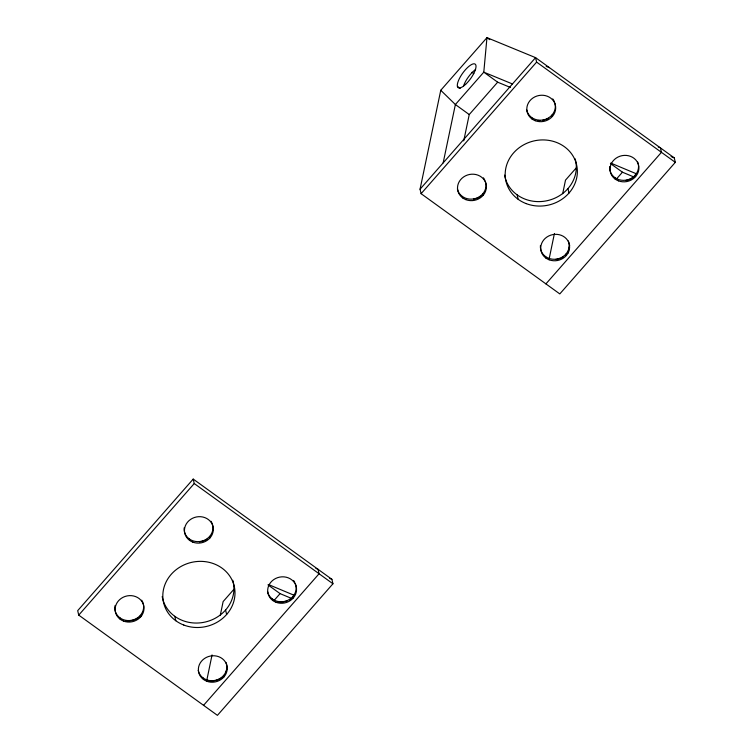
<?xml version="1.0" encoding="UTF-8"?>
<svg xmlns="http://www.w3.org/2000/svg" width="753" height="753" viewBox="0 0 753 753"><rect width="100%" height="100%" fill="white"/><g stroke="black" fill="none" stroke-linecap="round" stroke-linejoin="round"><path stroke-width="1.13" d="M206.811 680.194L212.054 654.922M220.318 615.145L223.133 601.572L233.919 589.288M226.098 672.25L227.048 667.657M420.052 189.219L440.759 90.275L486.965 37.65L535.571 57.642L674.264 157.885L675.309 162.347L559.799 293.915L421.096 193.681L420.052 189.219L535.571 57.642L536.616 62.104L675.309 162.347M443.159 162.902L455.377 104.535L483.793 72.166L486.965 37.65L489.742 39.655M463.735 140.886L469.241 114.56L497.667 82.19L510.412 87.433M549.172 258.759L554.424 233.486M562.689 193.709L565.503 180.136L576.29 167.853M567.988 253.121L569.654 245.083M421.096 193.681L536.616 62.104M193.201 479.077L77.691 610.655L78.736 615.107L217.429 715.35L332.948 583.773L331.904 579.321L193.201 479.077L194.246 483.539L332.948 583.773M78.736 615.107L194.246 483.539M616.293 179.195L622.439 172.192L634.148 177.087M545.925 283.89L661.445 152.322L660.4 147.861L658.273 146.967M273.932 600.621L280.078 593.628L290.714 598.07M203.564 705.326L319.074 573.748L318.03 569.296L315.902 568.402M546.198 66.339L549.436 67.666M512.464 83.96L483.793 72.166L497.667 82.19M671.074 156.549L674.264 157.885M610.702 163.053L636.229 173.727M329.776 578.426L331.904 579.321M268.332 584.488L293.868 595.162M610.419 163.505L622.439 172.192M471.962 72.297L473.816 73.634M457.419 86.397L460.187 88.402M469.241 114.56L455.377 104.535L440.759 90.275M268.049 584.94L280.078 593.628M635.221 175.148L635.57 176.626M614.881 177.652L615.229 179.139M551.996 115.002L552.344 116.489M567.969 188.589L569.014 193.05M565.908 254.09L566.256 255.578M531.665 117.506L532.013 118.993M545.567 256.594L545.916 258.081M517.123 194.858L518.168 199.31M482.692 193.945L483.04 195.432M462.351 196.448L462.7 197.935M292.851 596.574L293.199 598.061M272.511 599.087L272.859 600.574M209.635 536.437L209.983 537.915M225.599 610.024L226.644 614.476M223.537 675.516L223.886 677.003M189.295 538.941L189.643 540.428M203.206 678.029L203.555 679.517M174.752 616.283L175.797 620.745M140.322 615.38L140.67 616.867M119.981 617.884L120.329 619.371M563.536 256.811A18.138 16.453 -13.2 0 1 561.437 257.903M560.354 258.354A18.138 16.453 -13.2 0 1 555.752 259.484M481.308 196.044A18.138 16.453 -13.2 0 1 473.468 199.206M485.148 180.824A14.505 13.159 -13.2 0 1 475.378 198.528A14.505 13.159 -13.2 0 1 457.382 188.834M483.388 177.83A14.505 13.159 -13.2 0 1 484.659 179.779M554.839 102.954A14.505 13.159 -13.2 0 1 544.08 119.755A14.505 13.159 -13.2 0 1 526.695 109.891M552.702 98.888A14.505 13.159 -13.2 0 1 554.453 101.871M568.364 240.96A14.505 13.159 -13.2 0 1 556.749 259.088A14.505 13.159 -13.2 0 1 540.419 245.534M575.16 158.817A36.266 32.897 -13.2 0 1 547.591 200.599A36.266 32.897 -13.2 0 1 504.566 175.101M548.598 118.306A18.138 16.453 -13.2 0 1 546.443 119.266M545.548 119.576A18.138 16.453 -13.2 0 1 542.781 120.264M539.957 120.536A18.138 16.453 -13.2 0 1 538.066 120.499M632.849 177.868A18.138 16.453 -13.2 0 1 625.997 180.409M637.678 162.017A14.505 13.159 -13.2 0 1 626.054 180.146A14.505 13.159 -13.2 0 1 609.732 166.592M463.509 86.03A14.505 4.8 -54.1 0 1 475.614 69.474M232.79 580.252A36.266 32.897 -13.2 0 1 205.221 622.034A36.266 32.897 -13.2 0 1 162.196 596.527M291.467 598.673A18.138 16.453 -13.2 0 1 289.453 599.877M287.288 600.847A18.138 16.453 -13.2 0 1 277.989 601.986M141.62 615.248A18.138 16.453 -13.2 0 1 139.879 616.782M138.938 617.469A18.138 16.453 -13.2 0 1 135.851 619.192M134.768 619.644A18.138 16.453 -13.2 0 1 125.459 620.792M207.263 539.157A18.138 16.453 -13.2 0 1 205.164 540.249M204.072 540.701A18.138 16.453 -13.2 0 1 199.479 541.831M295.308 583.453A14.505 13.159 -13.2 0 1 285.538 601.167A14.505 13.159 -13.2 0 1 267.541 591.463M293.557 580.469A14.505 13.159 -13.2 0 1 294.818 582.408M222.154 677.615A18.138 16.453 -13.2 0 1 208.675 680.938M225.994 662.395A14.505 13.159 -13.2 0 1 216.233 680.11A14.505 13.159 -13.2 0 1 198.237 670.405M141.705 600.207A14.505 13.159 -13.2 0 1 131.784 620.265A14.505 13.159 -13.2 0 1 114.993 605.676M211.009 521.264A14.505 13.159 -13.2 0 1 201.71 541.181A14.505 13.159 -13.2 0 1 184.146 527.881M535.195 120.706A14.505 13.159 -13.2 0 0 555.629 106.691A14.505 13.159 -13.2 0 0 532.926 97.994A14.505 13.159 -13.2 0 0 535.195 120.706M465.891 199.658A14.505 13.159 -13.2 0 0 486.325 185.643A14.505 13.159 -13.2 0 0 463.613 176.946A14.505 13.159 -13.2 0 0 465.891 199.658M549.106 259.794A14.505 13.159 -13.2 0 0 569.541 245.779A14.505 13.159 -13.2 0 0 546.838 237.082A14.505 13.159 -13.2 0 0 549.106 259.794M526.14 203.602A36.266 32.897 -13.2 0 0 577.222 168.568A36.266 32.897 -13.2 0 0 520.455 146.826A36.266 32.897 -13.2 0 0 526.14 203.602M618.42 180.852A14.505 13.159 -13.2 0 0 638.855 166.837A14.505 13.159 -13.2 0 0 616.142 158.139A14.505 13.159 -13.2 0 0 618.42 180.852M465.618 84.345A14.505 4.8 -54.1 0 0 475.218 64.165A14.505 4.8 -54.1 0 0 459.132 79.112A14.505 4.8 -54.1 0 0 465.618 84.345M276.05 602.287A14.505 13.159 -13.2 0 0 296.484 588.272A14.505 13.159 -13.2 0 0 273.781 579.575A14.505 13.159 -13.2 0 0 276.05 602.287M192.834 542.141A14.505 13.159 -13.2 0 0 213.268 528.126A14.505 13.159 -13.2 0 0 190.556 519.429A14.505 13.159 -13.2 0 0 192.834 542.141M123.52 621.084A14.505 13.159 -13.2 0 0 143.955 607.069A14.505 13.159 -13.2 0 0 121.252 598.371A14.505 13.159 -13.2 0 0 123.52 621.084M206.736 681.23A14.505 13.159 -13.2 0 0 227.171 667.214A14.505 13.159 -13.2 0 0 204.468 658.517A14.505 13.159 -13.2 0 0 206.736 681.23M183.77 625.037A36.266 32.897 -13.2 0 0 234.851 590.004A36.266 32.897 -13.2 0 0 178.094 568.261A36.266 32.897 -13.2 0 0 183.77 625.037"/></g></svg>
